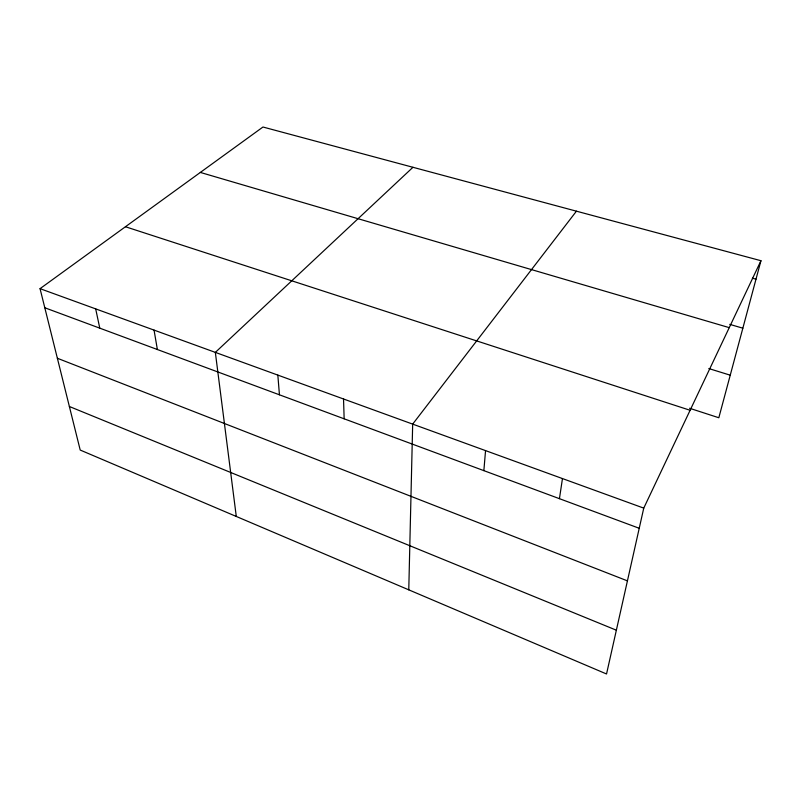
<?xml version="1.0" encoding="UTF-8"?>
<svg xmlns="http://www.w3.org/2000/svg" width="801" height="801" viewBox="0 0 801 801"><rect width="100%" height="100%" fill="white"/><g stroke="black" fill="none" stroke-linecap="round" stroke-linejoin="round"><path stroke-width="1.2" d="M408.77 589.836L412.675 424.119L576.44 211.174M483.864 470.638L485.546 450.613M559.438 498.673L562.462 478.577M760.95 260.715L643.754 508.124L606.537 673.981L80.21 450.052L40.05 288.66L262.968 127.019L760.95 260.715L718.827 417.752L689.521 408.24M412.966 167.289L215.339 352.39L236.285 516.455M752.419 278.207L755.994 279.199M729.751 324.365L742.847 328.19M200.34 172.425L729.25 327.639M708.795 368.55L730.252 375.188M125.447 226.743L690.102 410.282M40.05 288.66L643.754 508.124M44.806 307.764L639.238 528.28M57.362 358.257L627.433 580.865M69.367 406.497L616.359 630.197M95.689 308.896L99.765 328.15M154.052 330.102L157.376 349.526M277.837 375.108L279.439 394.803M343.529 398.988L344.15 418.813"/></g></svg>
